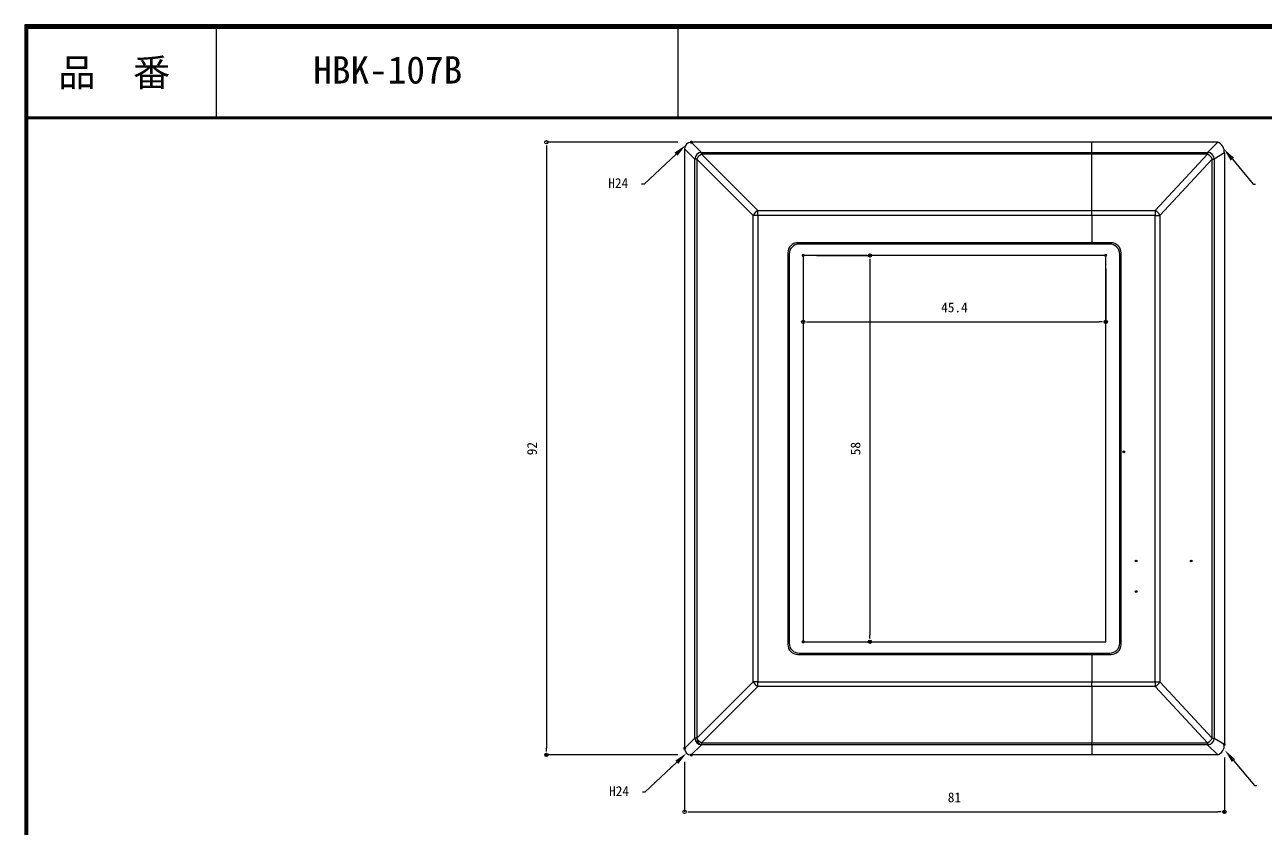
# Model space of a CAD drawing. Units: millimetres, scale not verified. Extents: x -140 to 140, y -96 to 96.
# Drawn here: x -140.5 to 45.4, y -24.7 to 95.7 of the extents above; entities that cross this region are included whole.
import ezdxf
from ezdxf.enums import TextEntityAlignment as Align

# ---------------------------------------------------------------- set-up
doc = ezdxf.new("R2010")
doc.units = ezdxf.units.MM
doc.header["$LTSCALE"] = 0.5
doc.header["$PDMODE"] = 32
doc.header["$PDSIZE"] = 0.25
for name, color, linetype, lineweight in [('0-0_0', 7, 'Continuous', 18), ('0-2_一般', 3, 'Continuous', 18), ('0-5_GREEN', 3, 'Continuous', 18), ('0-6_1手摺寸法', 7, 'Continuous', 18)]:
    doc.layers.add(name, color=color, linetype=linetype, lineweight=lineweight)
doc.layers.add('0-1_Defpoints', color=7, linetype='Continuous')
doc.styles.add('ＭＳ ゴシック', font='')
doc.styles.get('ＭＳ ゴシック').set_extended_font_data('MS Gothic')

# ---------------------------------------------------------------- blocks, each defined once
blk = doc.blocks.new('_DOT')
at = {"layer": '0-0_0', "lineweight": 9}
blk.add_line((-0.5, 0), (-1, 0), dxfattribs=at)
blk.add_circle((0, 0), 0.25, dxfattribs=at)
blk.add_circle((0, 0), 0.25, dxfattribs=at)
blk = doc.blocks.new('D8')
at = {"layer": '0-1_Defpoints'}
for p in [(-64.6243, 68.5035), (-86.3561, -23.4825), (-64.6243, -23.4825)]:
    blk.add_point(p, dxfattribs=at)
at = {"layer": '0-2_一般'}
for p, q in [((-66.6243, 68.5035), (-86.3561, 68.5035)), ((-86.3561, 67.5035), (-86.3561, -22.4825)), ((-66.6243, -23.4825), (-86.3561, -23.4825))]:
    blk.add_line(p, q, dxfattribs=at)
for p, rotation in [((-86.3561, 68.5035), 90), ((-86.3561, -23.4825), 270)]:
    blk.add_blockref('_DOT', p, dxfattribs=dict(at, rotation=rotation))
at = {"layer": '0-2_一般', "color": 7, "style": 'ＭＳ ゴシック'}
blk.add_text('92', height=1.466, rotation=90, dxfattribs=at).set_placement((-87.3561, 21.5105), align=Align.BOTTOM_LEFT)
blk = doc.blocks.new('D9')
at = {"layer": '0-1_Defpoints'}
for p in [(15.3742, -21.8723), (-65.6258, -22.495), (15.3742, -32.0148)]:
    blk.add_point(p, dxfattribs=at)
at = {"layer": '0-2_一般'}
for p, q in [((15.3742, -23.8723), (15.3742, -32.0148)), ((-65.6258, -24.495), (-65.6258, -32.0148)), ((-64.6258, -32.0148), (14.3742, -32.0148))]:
    blk.add_line(p, q, dxfattribs=at)
at = {"layer": '0-2_一般', "rotation": 180}
blk.add_blockref('_DOT', (-65.6258, -32.0148), dxfattribs=at)
at = {"layer": '0-2_一般'}
blk.add_blockref('_DOT', (15.3742, -32.0148), dxfattribs=at)
at = {"layer": '0-2_一般', "color": 7, "style": 'ＭＳ ゴシック'}
blk.add_text('81', height=1.466, dxfattribs=at).set_placement((-26.1258, -31.0148), align=Align.BOTTOM_LEFT)
blk = doc.blocks.new('D12')
at = {"layer": '0-1_Defpoints'}
for p in [(-47.8258, 51.5105), (-2.4258, 51.5105), (-2.4258, 41.5323)]:
    blk.add_point(p, dxfattribs=at)
at = {"layer": '0-2_一般'}
for p, q in [((-47.8258, 49.5105), (-47.8258, 41.5323)), ((-2.4258, 49.5105), (-2.4258, 41.5323)), ((-46.8258, 41.5323), (-3.4258, 41.5323))]:
    blk.add_line(p, q, dxfattribs=at)
at = {"layer": '0-2_一般', "rotation": 180}
blk.add_blockref('_DOT', (-47.8258, 41.5323), dxfattribs=at)
at = {"layer": '0-2_一般'}
blk.add_blockref('_DOT', (-2.4258, 41.5323), dxfattribs=at)
at = {"layer": '0-2_一般', "color": 7, "style": 'ＭＳ ゴシック'}
blk.add_text('45.4', height=1.466, dxfattribs=at).set_placement((-27.1258, 42.5323), align=Align.BOTTOM_LEFT)
blk = doc.blocks.new('D13')
at = {"layer": '0-1_Defpoints'}
for p in [(-47.8258, 51.5105), (-47.8258, -6.4895), (-37.8097, -6.4895)]:
    blk.add_point(p, dxfattribs=at)
at = {"layer": '0-2_一般'}
for p, q in [((-45.8258, 51.5105), (-37.8097, 51.5105)), ((-37.8097, 50.5105), (-37.8097, -5.4895)), ((-45.8258, -6.4895), (-37.8097, -6.4895))]:
    blk.add_line(p, q, dxfattribs=at)
for p, rotation in [((-37.8097, 51.5105), 90), ((-37.8097, -6.4895), 270)]:
    blk.add_blockref('_DOT', p, dxfattribs=dict(at, rotation=rotation))
at = {"layer": '0-2_一般', "color": 7, "style": 'ＭＳ ゴシック'}
blk.add_text('58', height=1.466, rotation=90, dxfattribs=at).set_placement((-38.8097, 21.5105), align=Align.BOTTOM_LEFT)

msp = doc.modelspace()

# ---------------------------------------------------------------- linework, layer by layer
at = {"layer": '0-0_0'}
for p, q in [((-39.9281, 75.5043), (-41.4676, 77.0438)), ((-41.4676, 77.0438), (-41.4676, -12.9671)), ((-40.4661, 78.0314), (-38.9335, 76.4988)), ((19.6324, 78.0314), (-40.4661, 78.0314)), ((-38.9335, 76.2114), (-38.9335, 76.4988)), ((-38.9335, 76.4988), (19.6324, 76.4988)), ((-38.9335, 76.2114), (-30.4768, 67.7547)), ((19.6324, 76.2114), (-38.9335, 76.2114)), ((38.5448, 78.0314), (19.6324, 78.0314)), ((19.6324, 76.4988), (19.6324, 78.0314)), ((19.6324, 76.4988), (37.021, 76.4988)), ((19.6324, 76.2114), (19.6324, 76.4988)), ((37.021, 76.2114), (19.6324, 76.2114)), ((19.6324, 67.7547), (19.6324, 76.2114)), ((29.1643, 67.7547), (37.021, 76.2114)), ((37.021, 76.4988), (38.5448, 78.0314)), ((37.021, 76.4988), (37.021, 76.2114)), ((39.5324, 76.4211), (38.0156, 75.5043)), ((39.5324, 76.4211), (39.5324, -12.3444)), ((-39.6406, 75.5043), (-39.9281, 75.5043)), ((-31.1839, 67.0476), (-39.6406, 75.5043)), ((-39.6406, 75.5043), (-39.6406, -11.4276)), ((37.7281, 75.5043), (29.8714, 67.0476)), ((37.7281, -11.4276), (37.7281, 75.5043)), ((37.7281, 75.5043), (38.0156, 75.5043)), ((38.0156, 75.5043), (38.0156, -11.4276)), ((-30.4768, 67.0476), (-31.1839, 67.0476)), ((-30.4768, 67.7547), (19.6324, 67.7547)), ((19.6324, 67.0476), (19.6324, 62.9384)), ((29.1643, 67.0476), (29.8714, 67.0476)), ((29.1643, -2.9709), (29.1643, 67.0476)), ((29.8714, 67.0476), (29.8714, -2.9709)), ((-25.9676, 61.4384), (-25.9676, 2.6384)), ((19.6324, 62.9384), (-24.4676, 62.9384)), ((22.3324, 62.7384), (-24.2676, 62.7384)), ((22.5324, 62.9384), (19.6324, 62.9384)), ((24.0324, 2.6384), (24.0324, 61.4384)), ((-25.7676, 61.2384), (-25.7676, 2.8384)), ((23.8324, 2.8384), (23.8324, 61.2384)), ((-24.4676, 1.1384), (19.6324, 1.1384)), ((-24.2676, 1.3384), (22.3324, 1.3384)), ((19.6324, 1.1384), (19.6324, -2.9709)), ((19.6324, 1.1384), (22.5324, 1.1384)), ((-39.6406, -11.4276), (-31.1839, -2.9709)), ((-30.4768, -3.678), (-38.9335, -12.1347)), ((-30.4768, -2.9709), (19.6324, -2.9709)), ((19.6324, -2.9709), (29.1643, -2.9709)), ((19.6324, -3.678), (19.6324, -12.1347)), ((29.1643, -2.9709), (29.8714, -2.9709)), ((37.021, -12.1347), (29.1643, -3.678)), ((29.8714, -2.9709), (37.7281, -11.4276)), ((-41.4676, -12.9671), (-39.9281, -11.4276)), ((-38.9335, -12.4221), (-40.4661, -13.9546)), ((-38.9335, -12.1347), (19.6324, -12.1347)), ((-38.9335, -12.1347), (-38.9335, -12.4221)), ((19.6324, -12.4221), (-38.9335, -12.4221)), ((19.6324, -12.1347), (37.021, -12.1347)), ((19.6324, -12.4221), (19.6324, -13.9546)), ((37.021, -12.1347), (37.021, -12.4221)), ((38.5448, -13.9546), (37.021, -12.4221)), ((37.7281, -11.4276), (38.0156, -11.4276)), ((38.0156, -11.4276), (39.5324, -12.3444)), ((19.6324, -13.9546), (-40.4661, -13.9546)), ((38.5448, -13.9546), (19.6324, -13.9546))]:
    msp.add_line(p, q, dxfattribs=at)
for points in [[(-39.6406, -11.4276), (-39.9281, -11.4276), (-39.9281, 75.5043)], [(-30.4768, 67.0476), (-30.4768, -2.9709), (-31.1839, -2.9709), (-31.1839, 67.0476)], [(19.6324, 67.0476), (-30.4768, 67.0476), (-30.4768, 67.7547)], [(19.6324, -3.678), (-30.4768, -3.678), (-30.4768, -2.9709)], [(29.1643, -2.9709), (29.1643, -3.678), (19.6324, -3.678), (19.6324, -2.9709)], [(37.021, -12.4221), (19.6324, -12.4221), (19.6324, -12.1347)]]:
    msp.add_lwpolyline(points, dxfattribs=at)
for points in [[(19.6324, 67.7547), (29.1643, 67.7547), (29.1643, 67.0476), (19.6324, 67.0476)], [(21.7324, 61.0384), (-23.6676, 61.0384), (-23.6676, 3.0384), (21.7324, 3.0384)]]:
    msp.add_lwpolyline(points, close=True, dxfattribs=at)
for centre, radius, start, end in [((-38.9207, 75.4915), 1.0074, 90.72961, 179.27017), ((-38.181, 74.7518), 1.6422, 117.27343, 152.72626), ((37.0082, 75.4915), 1.0074, 0.72983, 89.27039), ((36.2685, 74.7518), 1.6422, 27.27374, 62.72657), ((-29.7243, 66.2951), 1.6422, 117.27329, 152.72671), ((28.4118, 66.2951), 1.6422, 27.27329, 62.72671), ((-24.4676, 61.4384), 1.5, 90, 180), ((-24.2676, 61.2384), 1.5, 90, 180), ((22.3324, 61.2384), 1.5, 0, 90), ((22.5324, 61.4384), 1.5, 0, 90), ((-24.4676, 2.6384), 1.5, 180, 270), ((-24.2676, 2.8384), 1.5, 180, 270), ((22.3324, 2.8384), 1.5, 270, 0), ((22.5324, 2.6384), 1.5, 270, 0), ((-29.7244, -2.2184), 1.6421, 207.27321, 242.72709), ((28.4118, -2.2184), 1.6421, 297.27291, 332.72679), ((-38.9207, -11.4147), 1.0074, 180.72961, 269.27018), ((-38.6639, -11.4817), 0.9782, 176.82543, 254.00028), ((-38.1811, -10.6751), 1.6421, 207.27321, 242.72709), ((37.0082, -11.4147), 1.0074, 270.72982, 359.27039), ((36.2686, -10.6751), 1.6421, 297.27291, 332.72679)]:
    msp.add_arc(centre, radius, start, end, dxfattribs=at)
for centre, major_axis, ratio, start_param, end_param in [((-40.455, 77.0258), (0.8398, -0.5768), 0.980946, 2.1746243, 3.73449421), ((38.4336, 76.8474), (-0.6887, 1.1531), 0.747423, 3.94822407, 5.50809398), ((-40.455, -12.9491), (0.8398, 0.5768), 0.980946, 2.5486911, 4.10856101), ((38.4336, -12.7707), (0.6887, 1.1531), 0.747423, 3.91668398, 5.47655389)]:
    msp.add_ellipse(centre, major_axis=major_axis, ratio=ratio, start_param=start_param, end_param=end_param, dxfattribs=at)
at = {"layer": '0-5_GREEN'}
for p, q in [((140.4922, 95.6606), (-140.4878, 95.6606)), ((140.3522, 95.5206), (-140.3828, 95.5206)), ((140.2122, 95.3806), (-140.2778, 95.3806)), ((140.0722, 95.2406), (-140.1728, 95.2406)), ((139.9322, 95.1006), (-140.0678, 95.1006)), ((-111.7431, 95.1006), (-111.7431, 81.5206)), ((-42.5023, 95.289), (-42.5023, 81.709)), ((139.9322, 81.8006), (-140.1728, 81.8006)), ((139.9322, 81.6606), (-140.1728, 81.6606)), ((139.9322, 81.5206), (-140.1728, 81.5206))]:
    msp.add_line(p, q, dxfattribs=at)
for points in [[(-140.4878, 95.6606), (-140.4878, -95.6702), (140.4922, -95.6702)], [(-140.3828, 95.5206), (-140.3828, -95.5652), (140.3522, -95.5652)], [(-140.2778, 95.3806), (-140.2778, -95.4602), (140.2122, -95.4602)], [(-140.1728, 95.2406), (-140.1728, -95.3552), (140.0722, -95.3552)], [(-140.0678, 95.1006), (-140.0678, -95.2502), (139.9322, -95.2502)]]:
    msp.add_lwpolyline(points, dxfattribs=at)
for p in [(24.4408, 31.5461), (26.2932, 15.175), (34.556, 15.175), (26.2932, 10.575)]:
    msp.add_point(p, dxfattribs=at)
at = {"layer": '0-6_1手摺寸法', "color": 3}
for p, q in [((-42.7533, 76.2341), (-47.5573, 71.7269)), ((40.7339, 75.4835), (43.8647, 71.7269)), ((-47.5573, 71.7269), (-47.9173, 71.7269)), ((43.8647, 71.7269), (44.2247, 71.7269)), ((40.9044, -14.7915), (44.0352, -18.5482)), ((-42.6322, -15.0387), (-47.4362, -19.5459)), ((44.0352, -18.5482), (44.3952, -18.5482)), ((-47.4362, -19.5459), (-47.7962, -19.5459))]:
    msp.add_line(p, q, dxfattribs=at)
at = {"layer": '0-6_1手摺寸法'}
for points in [[(-42.9814, 76.4772), (-41.2948, 77.6026), (-42.5252, 75.991)], [(40.4778, 75.2701), (39.4534, 77.0199), (40.9899, 75.697)], [(-42.8603, -14.7956), (-41.1737, -13.6702), (-42.4041, -15.2817)], [(40.6483, -15.0049), (39.624, -13.2551), (41.1605, -14.5781)]]:
    msp.add_solid(points, dxfattribs=at)

# ---------------------------------------------------------------- block references
at = {"layer": '0-2_一般'}
for name in ['D8', 'D12', 'D13', 'D9']:
    msp.add_blockref(name, (24.1582, 9.5279), dxfattribs=at)

# ---------------------------------------------------------------- texts
at = {"layer": '0-5_GREEN', "color": 7, "style": 'ＭＳ ゴシック'}
for s, p in [('品\u3000番', (-135.4615, 85.2013)), ('HBK-107B', (-97.1894, 85.6048))]:
    msp.add_text(s, height=4.106, dxfattribs=at).set_placement(p, align=Align.BOTTOM_LEFT)
at = {"layer": '0-6_1手摺寸法', "style": 'ＭＳ ゴシック'}
for p in [(-52.9173, 70.7269), (-52.7962, -20.5459)]:
    msp.add_text('H24', height=1.466, dxfattribs=at).set_placement(p, align=Align.BOTTOM_LEFT)

doc.saveas('drawing.dxf')
